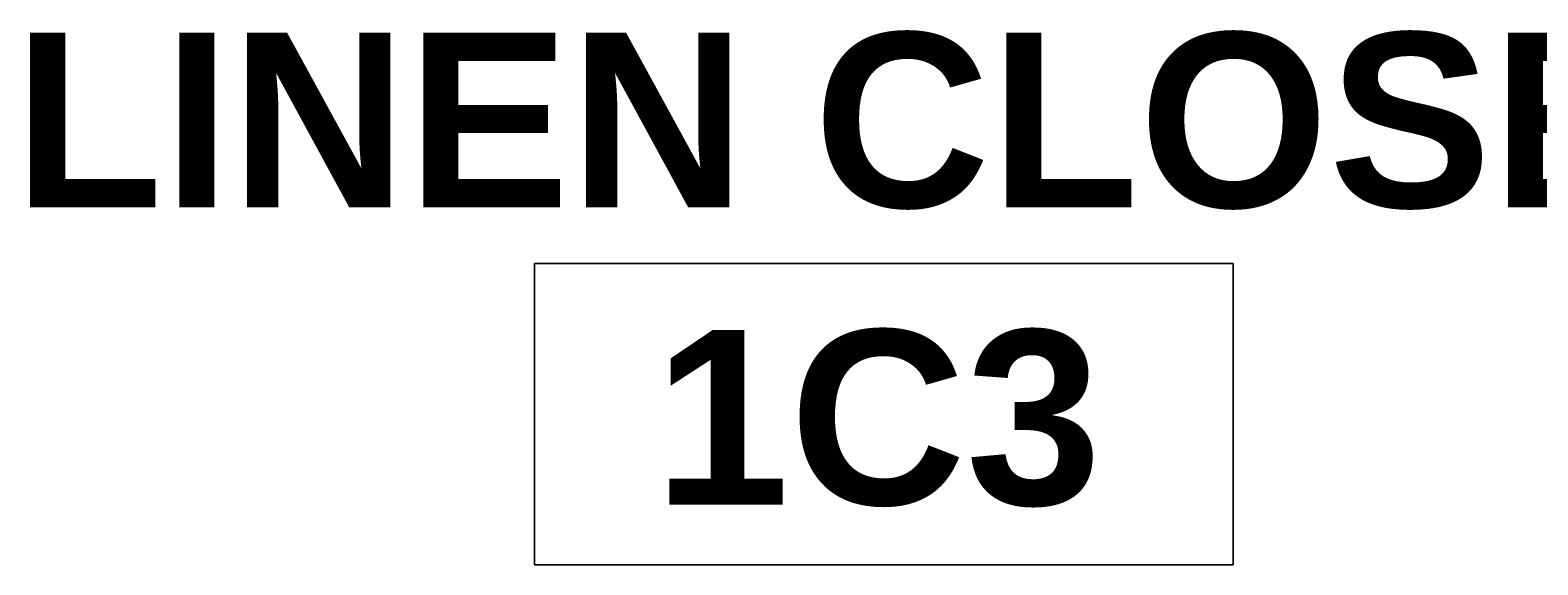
# Model space of a CAD drawing. Header units: inches. Extents: x -1287 to 1590, y -3558 to 989.
# Drawn here: x -1080.13 to -1041.29, y 68.39 to 82.17 of the extents above; entities that cross this region are included whole.
import ezdxf

# ---------------------------------------------------------------- set-up
doc = ezdxf.new("R2010")
doc.units = ezdxf.units.IN
doc.header["$MEASUREMENT"] = 0
doc.layers.add('A-AREA-IDEN', color=2, linetype='Continuous', lineweight=9)
doc.styles.add('Swis721 Lt BT_B', font='', dxfattribs={"height": 4.5})
doc.styles.get('Swis721 Lt BT_B').set_extended_font_data('Swis721 Lt BT', bold=True)

# ---------------------------------------------------------------- blocks, each defined once
blk = doc.blocks.new('Room Tag - Room Name and Number-3379422-1st Floor Construction')
at = {"layer": 'A-AREA-IDEN'}
for p, q in [((-0.18806, -0.16357), (-0.18806, -0.00182)), ((-0.18806, -0.00182), (0.18694, -0.00182)), ((0.18694, -0.00182), (-0.18806, -0.00182)), ((-0.18806, -0.00182), (-0.18806, -0.16357)), ((0.18694, -0.00182), (0.18694, -0.16357)), ((0.18694, -0.16357), (0.18694, -0.00182)), ((0.18694, -0.16357), (-0.18806, -0.16357)), ((-0.18806, -0.16357), (0.18694, -0.16357))]:
    blk.add_line(p, q, dxfattribs=at)

msp = doc.modelspace()

# ---------------------------------------------------------------- block references
at = {"layer": 'A-AREA-IDEN', "xscale": 47.99999999999997, "yscale": 47.99999999999997, "zscale": 47.99999999999997}
msp.add_blockref('Room Tag - Room Name and Number-3379422-1st Floor Construction', (-1058.112, 76.242), dxfattribs=at)

# ---------------------------------------------------------------- texts
at = {"layer": 'A-AREA-IDEN', "char_height": 4.5, "attachment_point": 1, "style": 'Swis721 Lt BT_B'}
for s, insert, width in [('LINEN CLOSET', (-1080.548, 82.101), 54.237), ('1C3', (-1064.061, 74.441), 13.938)]:
    msp.add_mtext(s, dxfattribs=dict(at, insert=insert, width=width))

doc.saveas('drawing.dxf')
